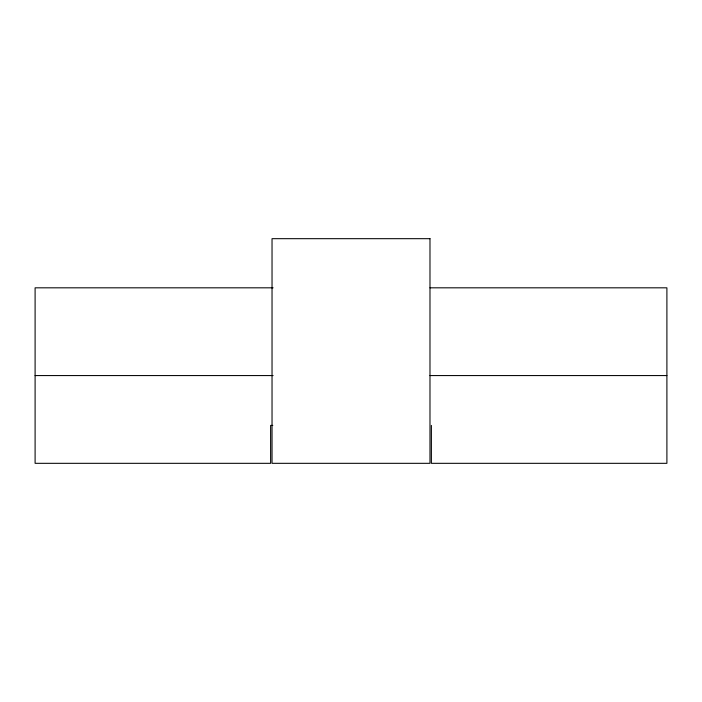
<?xml version="1.0" encoding="UTF-8"?>
<svg xmlns="http://www.w3.org/2000/svg" width="702" height="702" viewBox="0 0 702 702"><rect width="100%" height="100%" fill="white"/><g stroke="black" fill="none" stroke-linecap="round" stroke-linejoin="round"><path stroke-width="1.05" d="M273.122 287.82L35.1 287.82L35.1 463.32L270.621 463.32L270.621 425.412L272.797 425.412M429.975 287.82L666.9 287.82L666.9 463.32L431.379 463.32L431.379 425.412M35.1 375.57L273.122 375.57M429.975 375.57L666.9 375.57M429.984 238.68L272.034 238.68L272.034 463.32L429.984 463.32L429.984 238.68"/></g></svg>
